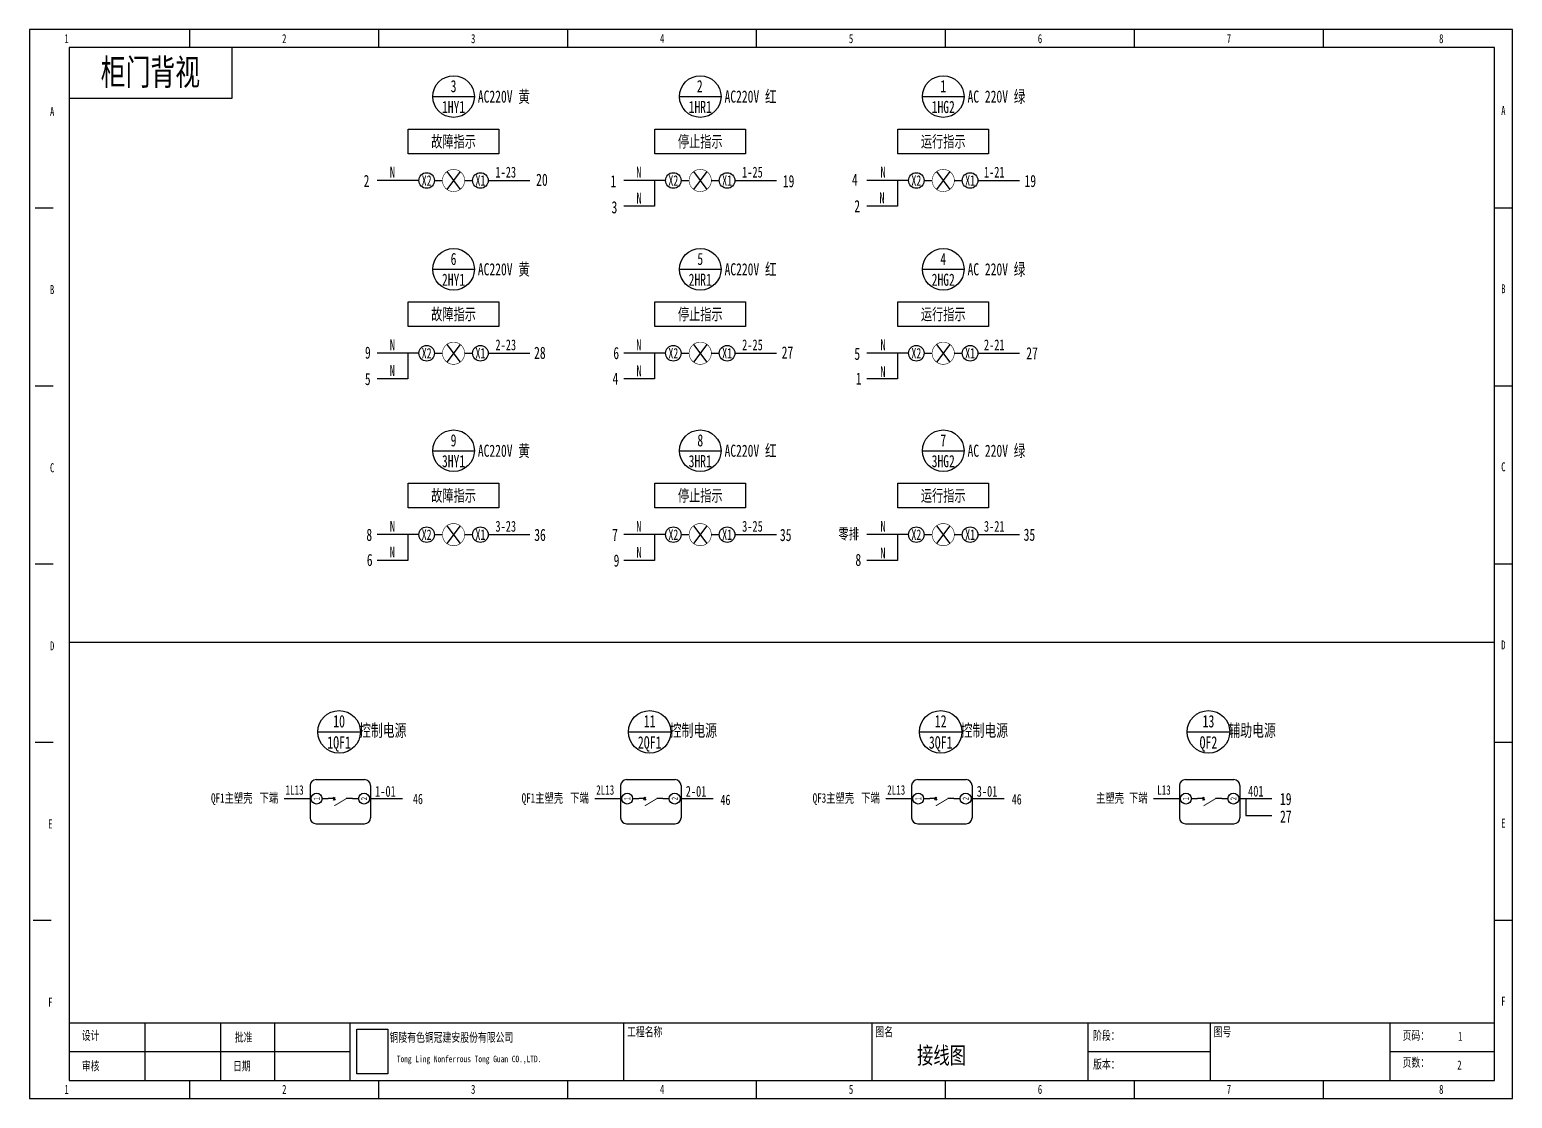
# Model space of a CAD drawing. Header units: millimetres. Extents: x 401220 to 2750366, y -101310 to 943175.
# Drawn here: x 1110437 to 1171020, y 390497 to 434170 of the extents above; entities that cross this region are included whole.
import ezdxf
from ezdxf.enums import TextEntityAlignment as Align

# ---------------------------------------------------------------- set-up
doc = ezdxf.new("R2010")
doc.units = ezdxf.units.MM
doc.styles.add('IDQSTYLE', font='NSimSun.ttf', dxfattribs={"width": 0.7})

msp = doc.modelspace()

# ---------------------------------------------------------------- linework, layer by layer
at = {"ltscale": 4}
for p, q in [((1116980.2, 433434.6), (1116980.2, 434169.9)), ((1124700.1, 433434.6), (1124700.1, 434169.9)), ((1132420.1, 433434.6), (1132420.1, 434169.9)), ((1140140, 433434.6), (1140140, 434169.9)), ((1147860, 433434.6), (1147860, 434169.9)), ((1155579.9, 433434.6), (1155579.9, 434169.9)), ((1163299.9, 433434.6), (1163299.9, 434169.9)), ((1110657.2, 426891.1), (1111392.4, 426891.1)), ((1170284.6, 426891.1), (1171019.8, 426891.1)), ((1110657.2, 419612.3), (1111392.4, 419612.3)), ((1170284.6, 419612.3), (1171019.8, 419612.3)), ((1110657.2, 412333.5), (1111392.4, 412333.5)), ((1170284.6, 412333.5), (1171019.8, 412333.5)), ((1110657.2, 405054.7), (1111392.4, 405054.7)), ((1170284.6, 405054.7), (1171019.8, 405054.7)), ((1110583.7, 397775.8), (1111318.9, 397775.8)), ((1170284.6, 397775.8), (1171019.8, 397775.8)), ((1112054.1, 393585), (1170284.6, 393585)), ((1115142.1, 393585), (1115142.1, 391232.3)), ((1118230.1, 393585), (1118230.1, 391232.3)), ((1120435.8, 393585), (1120435.8, 391232.3)), ((1123523.8, 393585), (1123523.8, 391232.3)), ((1134699.3, 393585), (1134699.3, 391232.3)), ((1144845.5, 393585), (1144845.5, 391232.3)), ((1153668.3, 393585), (1153668.3, 391232.3)), ((1158667.9, 393585), (1158667.9, 391232.3)), ((1166020.2, 393585), (1166020.2, 391232.3)), ((1112054.1, 392408.6), (1123523.8, 392408.6)), ((1153668.3, 392408.6), (1158667.9, 392408.6)), ((1166020.2, 392408.6), (1170284.6, 392408.6)), ((1116980.2, 390497), (1116980.2, 391232.3)), ((1124700.1, 390497), (1124700.1, 391232.3)), ((1132420.1, 390497), (1132420.1, 391232.3)), ((1140140, 390497), (1140140, 391232.3)), ((1147860, 390497), (1147860, 391232.3)), ((1155579.9, 390497), (1155579.9, 391232.3)), ((1163299.9, 390497), (1163299.9, 391232.3))]:
    msp.add_line(p, q, dxfattribs=at)
for p, q in [((1120246.7, 433434.6), (1112054.1, 433434.6)), ((1112054.1, 431375), (1118710.4, 431375)), ((1126907.5, 431435.7), (1128608.4, 431435.7)), ((1136987.4, 431435.7), (1138688.2, 431435.7)), ((1146916.3, 431435.7), (1148617.1, 431435.7)), ((1125906.6, 430105.9), (1129609.3, 430105.9)), ((1125906.6, 429097), (1125906.6, 430105.9)), ((1129609.3, 430105.9), (1129609.3, 429097)), ((1135986.4, 430105.9), (1139689.2, 430105.9)), ((1135986.4, 429097), (1135986.4, 430105.9)), ((1139689.2, 430105.9), (1139689.2, 429097)), ((1145915.3, 430105.9), (1149618.1, 430105.9)), ((1145915.3, 429097), (1145915.3, 430105.9)), ((1149618.1, 430105.9), (1149618.1, 429097)), ((1129609.3, 429097), (1125906.6, 429097)), ((1139689.2, 429097), (1135986.4, 429097)), ((1149618.1, 429097), (1145915.3, 429097)), ((1127484.4, 428368.5), (1128028.7, 427642.8)), ((1137564.3, 428368.5), (1138108.5, 427642.8)), ((1147493.1, 428368.5), (1148037.4, 427642.8)), ((1126340.6, 428005.7), (1124639.7, 428005.7)), ((1126977, 428005.7), (1127189.6, 428005.7)), ((1127189.6, 428005.7), (1127303, 428005.7)), ((1128210.1, 428005.7), (1128323.5, 428005.7)), ((1128323.5, 428005.7), (1128536.1, 428005.7)), ((1129175.3, 428005.7), (1130876.1, 428005.7)), ((1136420.5, 428005.7), (1134719.6, 428005.7)), ((1135970.7, 428005.7), (1135970.7, 426956.5)), ((1137056.9, 428005.7), (1137269.5, 428005.7)), ((1137269.5, 428005.7), (1137382.9, 428005.7)), ((1138290, 428005.7), (1138403.3, 428005.7)), ((1138403.3, 428005.7), (1138616, 428005.7)), ((1139255.2, 428005.7), (1140956, 428005.7)), ((1146349.3, 428005.7), (1144648.5, 428005.7)), ((1145899.5, 428005.7), (1145899.5, 426956.5)), ((1146985.7, 428005.7), (1147198.3, 428005.7)), ((1147198.3, 428005.7), (1147311.7, 428005.7)), ((1148218.8, 428005.7), (1148332.2, 428005.7)), ((1148332.2, 428005.7), (1148544.8, 428005.7)), ((1149184, 428005.7), (1150884.9, 428005.7)), ((1135970.7, 426956.5), (1134719.6, 426956.5)), ((1145899.5, 426956.5), (1144648.5, 426956.5)), ((1126907.5, 424376.6), (1128608.4, 424376.6)), ((1136987.4, 424376.6), (1138688.2, 424376.6)), ((1146916.3, 424376.6), (1148617.1, 424376.6)), ((1125906.6, 423046.8), (1129609.3, 423046.8)), ((1125906.6, 422037.9), (1125906.6, 423046.8)), ((1129609.3, 423046.8), (1129609.3, 422037.9)), ((1135986.4, 423046.8), (1139689.2, 423046.8)), ((1135986.4, 422037.9), (1135986.4, 423046.8)), ((1139689.2, 423046.8), (1139689.2, 422037.9)), ((1145915.3, 423046.8), (1149618.1, 423046.8)), ((1145915.3, 422037.9), (1145915.3, 423046.8)), ((1149618.1, 423046.8), (1149618.1, 422037.9)), ((1129609.3, 422037.9), (1125906.6, 422037.9)), ((1139689.2, 422037.9), (1135986.4, 422037.9)), ((1149618.1, 422037.9), (1145915.3, 422037.9)), ((1127484.4, 421309.4), (1128028.7, 420583.7)), ((1137564.3, 421309.4), (1138108.5, 420583.7)), ((1147493.1, 421309.4), (1148037.4, 420583.7)), ((1126340.6, 420946.5), (1124639.7, 420946.5)), ((1125890.8, 420946.5), (1125890.8, 419897.4)), ((1126977, 420946.5), (1127189.6, 420946.5)), ((1127189.6, 420946.5), (1127303, 420946.5)), ((1128210.1, 420946.5), (1128323.5, 420946.5)), ((1128323.5, 420946.5), (1128536.1, 420946.5)), ((1129175.3, 420946.5), (1130876.1, 420946.5)), ((1136420.5, 420946.5), (1134719.6, 420946.5)), ((1135970.7, 420946.5), (1135970.7, 419897.4)), ((1137056.9, 420946.5), (1137269.5, 420946.5)), ((1137269.5, 420946.5), (1137382.9, 420946.5)), ((1138290, 420946.5), (1138403.3, 420946.5)), ((1138403.3, 420946.5), (1138616, 420946.5)), ((1139255.2, 420946.5), (1140956, 420946.5)), ((1146349.3, 420946.5), (1144648.5, 420946.5)), ((1145899.5, 420946.5), (1145899.5, 419897.4)), ((1146985.7, 420946.5), (1147198.3, 420946.5)), ((1147198.3, 420946.5), (1147311.7, 420946.5)), ((1148218.8, 420946.5), (1148332.2, 420946.5)), ((1148332.2, 420946.5), (1148544.8, 420946.5)), ((1149184, 420946.5), (1150884.9, 420946.5)), ((1125890.8, 419897.4), (1124639.7, 419897.4)), ((1135970.7, 419897.4), (1134719.6, 419897.4)), ((1145899.5, 419897.4), (1144648.5, 419897.4)), ((1126907.5, 416962.4), (1128608.4, 416962.4)), ((1136987.4, 416962.4), (1138688.2, 416962.4)), ((1146916.3, 416962.4), (1148617.1, 416962.4)), ((1125906.6, 415632.6), (1129609.3, 415632.6)), ((1125906.6, 414623.7), (1125906.6, 415632.6)), ((1129609.3, 415632.6), (1129609.3, 414623.7)), ((1135986.4, 415632.6), (1139689.2, 415632.6)), ((1135986.4, 414623.7), (1135986.4, 415632.6)), ((1139689.2, 415632.6), (1139689.2, 414623.7)), ((1145915.3, 415632.6), (1149618.1, 415632.6)), ((1145915.3, 414623.7), (1145915.3, 415632.6)), ((1149618.1, 415632.6), (1149618.1, 414623.7)), ((1129609.3, 414623.7), (1125906.6, 414623.7)), ((1139689.2, 414623.7), (1135986.4, 414623.7)), ((1149618.1, 414623.7), (1145915.3, 414623.7)), ((1127484.4, 413895.2), (1128028.7, 413169.5)), ((1137564.3, 413895.2), (1138108.5, 413169.5)), ((1147493.1, 413895.2), (1148037.4, 413169.5)), ((1126340.6, 413532.4), (1124639.7, 413532.4)), ((1125890.8, 413532.4), (1125890.8, 412483.2)), ((1126977, 413532.4), (1127189.6, 413532.4)), ((1127189.6, 413532.4), (1127303, 413532.4)), ((1128210.1, 413532.4), (1128323.5, 413532.4)), ((1128323.5, 413532.4), (1128536.1, 413532.4)), ((1129175.3, 413532.4), (1130876.1, 413532.4)), ((1136420.5, 413532.4), (1134719.6, 413532.4)), ((1135970.7, 413532.4), (1135970.7, 412483.2)), ((1137056.9, 413532.4), (1137269.5, 413532.4)), ((1137269.5, 413532.4), (1137382.9, 413532.4)), ((1138290, 413532.4), (1138403.3, 413532.4)), ((1138403.3, 413532.4), (1138616, 413532.4)), ((1139255.2, 413532.4), (1140956, 413532.4)), ((1146349.3, 413532.4), (1144648.5, 413532.4)), ((1145899.5, 413532.4), (1145899.5, 412483.2)), ((1146985.7, 413532.4), (1147198.3, 413532.4)), ((1147198.3, 413532.4), (1147311.7, 413532.4)), ((1148218.8, 413532.4), (1148332.2, 413532.4)), ((1148332.2, 413532.4), (1148544.8, 413532.4)), ((1149184, 413532.4), (1150884.9, 413532.4)), ((1125890.8, 412483.2), (1124639.7, 412483.2)), ((1135970.7, 412483.2), (1134719.6, 412483.2)), ((1145899.5, 412483.2), (1144648.5, 412483.2)), ((1112054.1, 409145.6), (1170284.6, 409145.6)), ((1122211.1, 405474.2), (1123948.6, 405474.2)), ((1134902.4, 405474.2), (1136639.9, 405474.2)), ((1146792.9, 405474.2), (1148530.4, 405474.2)), ((1157733.2, 405474.2), (1159470.7, 405474.2)), ((1122139.3, 403523.1), (1124116.3, 403523.1)), ((1134830.6, 403523.1), (1136807.5, 403523.1)), ((1146721.1, 403523.1), (1148698, 403523.1)), ((1157661.4, 403523.1), (1159638.3, 403523.1)), ((1121892.2, 403276), (1121892.2, 401964.8)), ((1124363.4, 403276), (1124363.4, 401964.8)), ((1134583.5, 403276), (1134583.5, 401964.8)), ((1137054.7, 403276), (1137054.7, 401964.8)), ((1146473.9, 403276), (1146473.9, 401964.8)), ((1148945.1, 403276), (1148945.1, 401964.8)), ((1157414.3, 403276), (1157414.3, 401964.8)), ((1159885.5, 403276), (1159885.5, 401964.8)), ((1121563.4, 402743.3), (1120832, 402743.3)), ((1121889.6, 402743.3), (1121158.2, 402743.3)), ((1122383.5, 402746.7), (1122633.6, 402746.7)), ((1122880.7, 402746.7), (1122633.6, 402746.7)), ((1122837.5, 402811.6), (1122923.9, 402681.8)), ((1122845.3, 402681.8), (1122922.3, 402811.6)), ((1123622, 402746.7), (1123374.9, 402746.7)), ((1123622, 402746.7), (1123878.4, 402746.7)), ((1124363.4, 402746.7), (1125668.9, 402746.7)), ((1134254.7, 402743.3), (1133523.3, 402743.3)), ((1134580.9, 402743.3), (1133849.4, 402743.3)), ((1135074.8, 402746.7), (1135324.8, 402746.7)), ((1135572, 402746.7), (1135324.8, 402746.7)), ((1135528.7, 402811.6), (1135615.2, 402681.8)), ((1135536.6, 402681.8), (1135613.6, 402811.6)), ((1136313.3, 402746.7), (1136066.2, 402746.7)), ((1136313.3, 402746.7), (1136569.7, 402746.7)), ((1137054.7, 402746.7), (1138360.2, 402746.7)), ((1146145.2, 402743.3), (1145413.7, 402743.3)), ((1146471.3, 402743.3), (1145739.9, 402743.3)), ((1146965.3, 402746.7), (1147215.3, 402746.7)), ((1147462.4, 402746.7), (1147215.3, 402746.7)), ((1147419.2, 402811.6), (1147505.6, 402681.8)), ((1147427, 402681.8), (1147504, 402811.6)), ((1148203.7, 402746.7), (1147956.6, 402746.7)), ((1148203.7, 402746.7), (1148460.1, 402746.7)), ((1148945.1, 402746.7), (1150250.6, 402746.7)), ((1157085.5, 402743.3), (1156354.1, 402743.3)), ((1157411.7, 402743.3), (1156680.2, 402743.3)), ((1157905.6, 402746.7), (1158155.7, 402746.7)), ((1158402.8, 402746.7), (1158155.7, 402746.7)), ((1158359.6, 402811.6), (1158446, 402681.8)), ((1158367.4, 402681.8), (1158444.4, 402811.6)), ((1159144.1, 402746.7), (1158897, 402746.7)), ((1159144.1, 402746.7), (1159400.5, 402746.7)), ((1159885.5, 402746.7), (1161191, 402746.7)), ((1160134.9, 402746.7), (1160134.9, 402051.4)), ((1122139.3, 401717.7), (1124116.3, 401717.7)), ((1134830.6, 401717.7), (1136807.5, 401717.7)), ((1146721.1, 401717.7), (1148698, 401717.7)), ((1157661.4, 401717.7), (1159638.3, 401717.7)), ((1160134.9, 402051.4), (1161191, 402051.4))]:
    msp.add_line(p, q)
for points in [[(1110436.6, 390497), (1171019.8, 390497), (1171019.8, 434169.9), (1110436.6, 434169.9)], [(1112054.1, 391232.3), (1170284.6, 391232.3), (1170284.6, 433434.6), (1112054.1, 433434.6)]]:
    msp.add_lwpolyline(points, close=True, dxfattribs=at)
for points in [[(1118710.4, 431375), (1118710.4, 433434.6)], [(1128028.7, 428368.5), (1127484.4, 427642.8)], [(1138108.5, 428368.5), (1137564.3, 427642.8)], [(1148037.4, 428368.5), (1147493.1, 427642.8)], [(1128028.7, 421309.4), (1127484.4, 420583.7)], [(1138108.5, 421309.4), (1137564.3, 420583.7)], [(1148037.4, 421309.4), (1147493.1, 420583.7)], [(1128028.7, 413895.2), (1127484.4, 413169.5)], [(1138108.5, 413895.2), (1137564.3, 413169.5)], [(1148037.4, 413895.2), (1147493.1, 413169.5)]]:
    msp.add_lwpolyline(points)
at = {"const_width": 22.7}
for points in [[(1127303, 428005.7, 1), (1128210.1, 428005.7, 1)], [(1137382.9, 428005.7, 1), (1138290, 428005.7, 1)], [(1147311.7, 428005.7, 1), (1148218.8, 428005.7, 1)], [(1127303, 420946.5, 1), (1128210.1, 420946.5, 1)], [(1137382.9, 420946.5, 1), (1138290, 420946.5, 1)], [(1147311.7, 420946.5, 1), (1148218.8, 420946.5, 1)], [(1127303, 413532.4, 1), (1128210.1, 413532.4, 1)], [(1137382.9, 413532.4, 1), (1138290, 413532.4, 1)], [(1147311.7, 413532.4, 1), (1148218.8, 413532.4, 1)]]:
    msp.add_lwpolyline(points, format="xyb", close=True, dxfattribs=at)
at = {"const_width": 34.6}
for points in [[(1123374.9, 402746.7), (1122880.7, 402450.2)], [(1136066.2, 402746.7), (1135572, 402450.2)], [(1147956.6, 402746.7), (1147462.4, 402450.2)], [(1158897, 402746.7), (1158402.8, 402450.2)]]:
    msp.add_lwpolyline(points, dxfattribs=at)
msp.add_lwpolyline([(1123811.4, 393317.8), (1125066.2, 393317.8), (1125066.2, 391498.9), (1123811.4, 391498.9)], close=True)
for centre, radius in [((1127757.9, 431435.7), 850.4), ((1137837.8, 431435.7), 850.4), ((1147766.7, 431435.7), 850.4), ((1126658.1, 428005.7), 318.9), ((1128855, 428005.7), 318.9), ((1136738, 428005.7), 318.9), ((1138934.9, 428005.7), 318.9), ((1146666.8, 428005.7), 318.9), ((1148863.7, 428005.7), 318.9), ((1127757.9, 424376.6), 850.4), ((1137837.8, 424376.6), 850.4), ((1147766.7, 424376.6), 850.4), ((1126658.1, 420946.5), 318.9), ((1128855, 420946.5), 318.9), ((1136738, 420946.5), 318.9), ((1138934.9, 420946.5), 318.9), ((1146666.8, 420946.5), 318.9), ((1148863.7, 420946.5), 318.9), ((1127757.9, 416962.4), 850.4), ((1137837.8, 416962.4), 850.4), ((1147766.7, 416962.4), 850.4), ((1126658.1, 413532.4), 318.9), ((1128855, 413532.4), 318.9), ((1136738, 413532.4), 318.9), ((1138934.9, 413532.4), 318.9), ((1146666.8, 413532.4), 318.9), ((1148863.7, 413532.4), 318.9), ((1123079.9, 405474.2), 868.7), ((1135771.2, 405474.2), 868.7), ((1147661.6, 405474.2), 868.7), ((1158602, 405474.2), 868.7), ((1122161.1, 402746.7), 222.4), ((1124100.8, 402746.7), 222.4), ((1134852.4, 402746.7), 222.4), ((1136792.1, 402746.7), 222.4), ((1146742.9, 402746.7), 222.4), ((1148682.6, 402746.7), 222.4), ((1157683.2, 402746.7), 222.4), ((1159622.9, 402746.7), 222.4)]:
    msp.add_circle(centre, radius)
for centre, start, end in [((1122139.3, 403276), 90, 180), ((1124116.3, 403276), 0, 90), ((1134830.6, 403276), 90, 180), ((1136807.5, 403276), 0, 90), ((1146721.1, 403276), 90, 180), ((1148698, 403276), 0, 90), ((1157661.4, 403276), 90, 180), ((1159638.3, 403276), 0, 90), ((1122139.3, 401964.8), 180, 270), ((1124116.3, 401964.8), 270, 0), ((1134830.6, 401964.8), 180, 270), ((1136807.5, 401964.8), 270, 0), ((1146721.1, 401964.8), 180, 270), ((1148698, 401964.8), 270, 0), ((1157661.4, 401964.8), 180, 270), ((1159638.3, 401964.8), 270, 0)]:
    msp.add_arc(centre, 247.1, start, end)
for p in [(1127756.5, 428005.7), (1137836.4, 428005.7), (1147765.3, 428005.7), (1127756.5, 420946.5), (1137836.4, 420946.5), (1147765.3, 420946.5), (1127756.5, 413532.4), (1137836.4, 413532.4), (1147765.3, 413532.4)]:
    msp.add_point(p)

# ---------------------------------------------------------------- texts
at = {"style": 'IDQSTYLE', "width": 0.7}
for s, p in [('1', (1111943.8, 433508.2)), ('2', (1120840.2, 433508.2)), ('3', (1128560.1, 433508.2)), ('4', (1136280, 433508.2)), ('5', (1144000, 433508.2)), ('6', (1151719.9, 433508.2)), ('7', (1159439.9, 433508.2)), ('8', (1168115.6, 433508.2)), ('A', (1111355.6, 430530.5)), ('A', (1170652.2, 430567.2)), ('B', (1111355.6, 423251.7)), ('B', (1170652.2, 423288.4)), ('C', (1111355.6, 415972.9)), ('C', (1170652.2, 416009.6)), ('D', (1111355.6, 408694.1)), ('D', (1170652.2, 408730.8)), ('E', (1111282.1, 401415.2)), ('E', (1170652.2, 401452)), ('F', (1111282.1, 394136.4)), ('F', (1170652.2, 394173.2)), ('1', (1111943.8, 390570.6)), ('2', (1120840.2, 390570.6)), ('3', (1128560.1, 390570.6)), ('4', (1136280, 390570.6)), ('5', (1144000, 390570.6)), ('6', (1151719.9, 390570.6)), ('7', (1159439.9, 390570.6)), ('8', (1168115.6, 390570.6))]:
    msp.add_text(s, height=368.4, dxfattribs=at).set_placement(p, align=Align.BOTTOM_CENTER)
msp.add_text('柜门背视', height=1063.02, dxfattribs=at).set_placement((1115370.9, 432456), align=Align.MIDDLE)
for s, height, p in [('3', 496.1, (1127757.9, 431860.9)), ('2', 496.1, (1137817.1, 431860.9)), ('1', 496.1, (1147766.7, 431860.9)), ('1HY1', 496.08, (1127757.9, 431010.5)), ('1HR1', 496.08, (1137837.8, 431010.5)), ('1HG2', 496.08, (1147766.7, 431010.5)), ('故障指示', 478.36, (1127757.9, 429601.5)), ('停止指示', 478.36, (1137837.8, 429600.4)), ('运行指示', 478.36, (1147766.7, 429601.5)), ('N', 443.1, (1125259.9, 428348.1)), ('1-23', 443.1, (1129890.6, 428348.1)), ('N', 443.1, (1135326, 428348.1)), ('1-25', 443.1, (1139970.6, 428348.1)), ('N', 443.1, (1145306.4, 428348.1)), ('1-21', 443.1, (1149850.3, 428348.1)), ('2', 496.1, (1124201.7, 427986.2)), ('X2', 425.21, (1126658.1, 428005.7)), ('X1', 425.21, (1128855, 428005.7)), ('20', 497.82, (1131367.5, 428035.9)), ('1', 496.1, (1134286.8, 427975.7)), ('X2', 425.21, (1136738, 428005.7)), ('X1', 425.21, (1138934.9, 428005.7)), ('19', 497.82, (1141446, 427978.2)), ('4', 496.1, (1144156, 428042.4)), ('X2', 425.21, (1146666.8, 428005.7)), ('X1', 425.21, (1148863.7, 428005.7)), ('19', 497.82, (1151323, 427986.7)), ('3', 496.1, (1134330.5, 426912)), ('N', 443.1, (1135336.4, 427284.8)), ('2', 496.1, (1144249.9, 426955.9)), ('N', 443.1, (1145263.5, 427297.2)), ('6', 496.1, (1127757.9, 424801.8)), ('5', 496.1, (1137837.8, 424801.8)), ('4', 496.1, (1147766.7, 424801.8)), ('2HY1', 496.08, (1127757.9, 423951.3)), ('2HR1', 496.08, (1137837.8, 423951.3)), ('2HG2', 496.08, (1147766.7, 423951.3)), ('故障指示', 478.36, (1127757.9, 422542.3)), ('停止指示', 478.36, (1137837.8, 422541.3)), ('运行指示', 478.36, (1147766.7, 422542.3)), ('9', 496.1, (1124253.7, 420971.2)), ('N', 443.1, (1125259.9, 421288.9)), ('X2', 425.21, (1126658.1, 420946.5)), ('X1', 425.21, (1128855, 420946.5)), ('2-23', 443.1, (1129890.6, 421288.9)), ('28', 497.82, (1131285.2, 420965.9)), ('6', 496.1, (1134404.9, 420954.7)), ('N', 443.1, (1135326, 421288.9)), ('X2', 425.21, (1136738, 420946.5)), ('X1', 425.21, (1138934.9, 420946.5)), ('2-25', 443.1, (1139970.6, 421288.9)), ('27', 497.82, (1141401.1, 420978.9)), ('5', 496.1, (1144250.7, 420924.1)), ('N', 443.1, (1145306.4, 421288.9)), ('X2', 425.21, (1146666.8, 420946.5)), ('X1', 425.21, (1148863.7, 420946.5)), ('2-21', 443.1, (1149850.3, 421288.9)), ('27', 497.82, (1151395.4, 420945.6)), ('N', 443.1, (1125254.7, 420238)), ('5', 496.1, (1124250.6, 419895.2)), ('4', 496.1, (1134371.8, 419908.9)), ('N', 443.1, (1135336.4, 420225.6)), ('1', 496.1, (1144311.1, 419906.8)), ('N', 443.1, (1145301.3, 420195.7)), ('9', 496.1, (1127757.9, 417387.6)), ('8', 496.1, (1137837.8, 417387.6)), ('7', 496.1, (1147766.7, 417387.6)), ('3HY1', 496.08, (1127757.9, 416537.2)), ('3HR1', 496.08, (1137837.8, 416537.2)), ('3HG2', 496.08, (1147766.7, 416537.2)), ('故障指示', 478.36, (1127757.9, 415128.2)), ('停止指示', 478.36, (1137837.8, 415127.1)), ('运行指示', 478.36, (1147766.7, 415128.2)), ('N', 443.1, (1125259.9, 413874.8)), ('3-23', 443.1, (1129890.6, 413874.8)), ('N', 443.1, (1135326, 413874.8)), ('3-25', 443.1, (1139970.6, 413874.8)), ('零排', 443.1, (1143905.3, 413565.5)), ('N', 443.1, (1145306.4, 413874.8)), ('3-21', 443.1, (1149850.3, 413874.8)), ('8', 496.1, (1124311.7, 413527)), ('X2', 425.21, (1126658.1, 413532.4)), ('X1', 425.21, (1128855, 413532.4)), ('36', 497.82, (1131290, 413524.4)), ('7', 496.1, (1134352.7, 413524)), ('X2', 425.21, (1136738, 413532.4)), ('X1', 425.21, (1138934.9, 413532.4)), ('35', 497.82, (1141329.4, 413521.4)), ('X2', 425.21, (1146666.8, 413532.4)), ('X1', 425.21, (1148863.7, 413532.4)), ('35', 497.82, (1151287.2, 413531)), ('6', 496.1, (1124330.6, 412498.3)), ('N', 443.1, (1125254.7, 412823.9)), ('9', 496.1, (1134415, 412474.2)), ('N', 443.1, (1135336.4, 412811.5)), ('8', 496.1, (1144294.4, 412501.5)), ('N', 443.1, (1145301.3, 412781.6)), ('10', 506.77, (1123079.9, 405908.5)), ('11', 506.77, (1135771.2, 405908.5)), ('12', 506.77, (1147661.6, 405908.5)), ('13', 506.77, (1158602, 405908.5)), ('控制电源', 506.77, (1124864.6, 405533.7)), ('控制电源', 506.77, (1137555.9, 405533.7)), ('控制电源', 506.77, (1149446.3, 405533.7)), ('辅助电源', 506.77, (1160386.7, 405533.7)), ('1QF1', 506.77, (1123079.9, 405039.8)), ('2QF1', 506.77, (1135771.2, 405039.8)), ('3QF1', 506.77, (1147661.6, 405039.8)), ('QF2', 506.77, (1158602, 405039.8)), ('1-01', 443.1, (1124974.3, 403044.7)), ('46', 425.55, (1126302.1, 402733.8)), ('2-01', 443.1, (1137665.6, 403044.7)), ('46', 425.55, (1138867.7, 402698.5)), ('3-01', 443.1, (1149556, 403044.7)), ('46', 425.55, (1150769.4, 402719.1)), ('401', 443.1, (1160538.7, 403050.7)), ('19', 497.82, (1161760.2, 402731.5)), ('27', 497.82, (1161763.2, 402012.4)), ('接线图', 696.18, (1147695.9, 392253.7))]:
    msp.add_text(s, height=height, dxfattribs=at).set_placement(p, align=Align.MIDDLE_CENTER)
for s, p in [('AC220V 黄', (1128750.1, 431435.7)), ('AC220V 红', (1138830, 431435.7)), ('AC 220V 绿', (1148758.8, 431435.7)), ('AC220V 黄', (1128750.1, 424376.6)), ('AC220V 红', (1138830, 424376.6)), ('AC 220V 绿', (1148758.8, 424376.6)), ('AC220V 黄', (1128750.1, 416962.4)), ('AC220V 红', (1138830, 416962.4)), ('AC 220V 绿', (1148758.8, 416962.4))]:
    msp.add_text(s, height=496.08, dxfattribs=at).set_placement(p, align=Align.MIDDLE_LEFT)
at = {"ltscale": 0.8, "style": 'IDQSTYLE', "width": 0.7}
for s, p in [('QF1主塑壳', (1118694.4, 402770.3)), ('下端', (1120213.2, 402781.9)), ('1L13', (1121262.6, 403099.4)), ('QF1主塑壳', (1131385.6, 402770.3)), ('下端', (1132904.5, 402781.9)), ('2L13', (1133953.9, 403099.4)), ('QF3主塑壳', (1143276.1, 402770.3)), ('下端', (1144794.9, 402781.9)), ('2L13', (1145844.4, 403099.4)), ('主塑壳', (1154580.5, 402770.3)), ('下端', (1155735.3, 402781.9)), ('L13', (1156784.7, 403099.4))]:
    msp.add_text(s, height=387.24, dxfattribs=at).set_placement(p, align=Align.MIDDLE_CENTER)
at = {"style": 'IDQSTYLE', "width": 0.7}
for s, p in [('1', (1122284.7, 402746.7)), ('2', (1124224.4, 402746.7)), ('1', (1134976, 402746.7)), ('2', (1136915.7, 402746.7)), ('1', (1146866.4, 402746.7)), ('2', (1148806.1, 402746.7)), ('1', (1157806.8, 402746.7)), ('2', (1159746.5, 402746.7))]:
    msp.add_text(s, height=247.1, rotation=90, dxfattribs=at).set_placement(p, align=Align.CENTER)
for s, p in [('设计', (1112568.8, 392776.3)), ('批准', (1118818.3, 392702.7)), ('工程名称', (1134846.3, 392923.3)), ('图名', (1144992.6, 392923.3)), ('阶段：', (1153888.9, 392776.3)), ('图号', (1158814.9, 392923.3)), ('页码：', (1166534.9, 392776.3)), ('审核', (1112568.8, 391526.4)), ('日期', (1118744.7, 391526.4)), ('版本：', (1153888.9, 391599.9)), ('页数：', (1166534.9, 391673.4))]:
    msp.add_text(s, height=368.35, dxfattribs=at).set_placement(p, align=Align.BOTTOM_LEFT)
for s, height, p in [('铜陵有色铜冠建安股份有限公司', 368.352, (1125142.9, 393175.4)), ('Tong Ling Nonferrous Tong Guan CO.,LTD.', 265.213, (1125437, 392240.2))]:
    msp.add_text(s, height=height, dxfattribs=at).set_placement(p, align=Align.TOP_LEFT)
for s, p in [('1', (1168887.6, 392849.8)), ('2', (1168858.2, 391673.4))]:
    msp.add_text(s, height=368.4, dxfattribs=at).set_placement(p, align=Align.CENTER)

doc.saveas('drawing.dxf')
